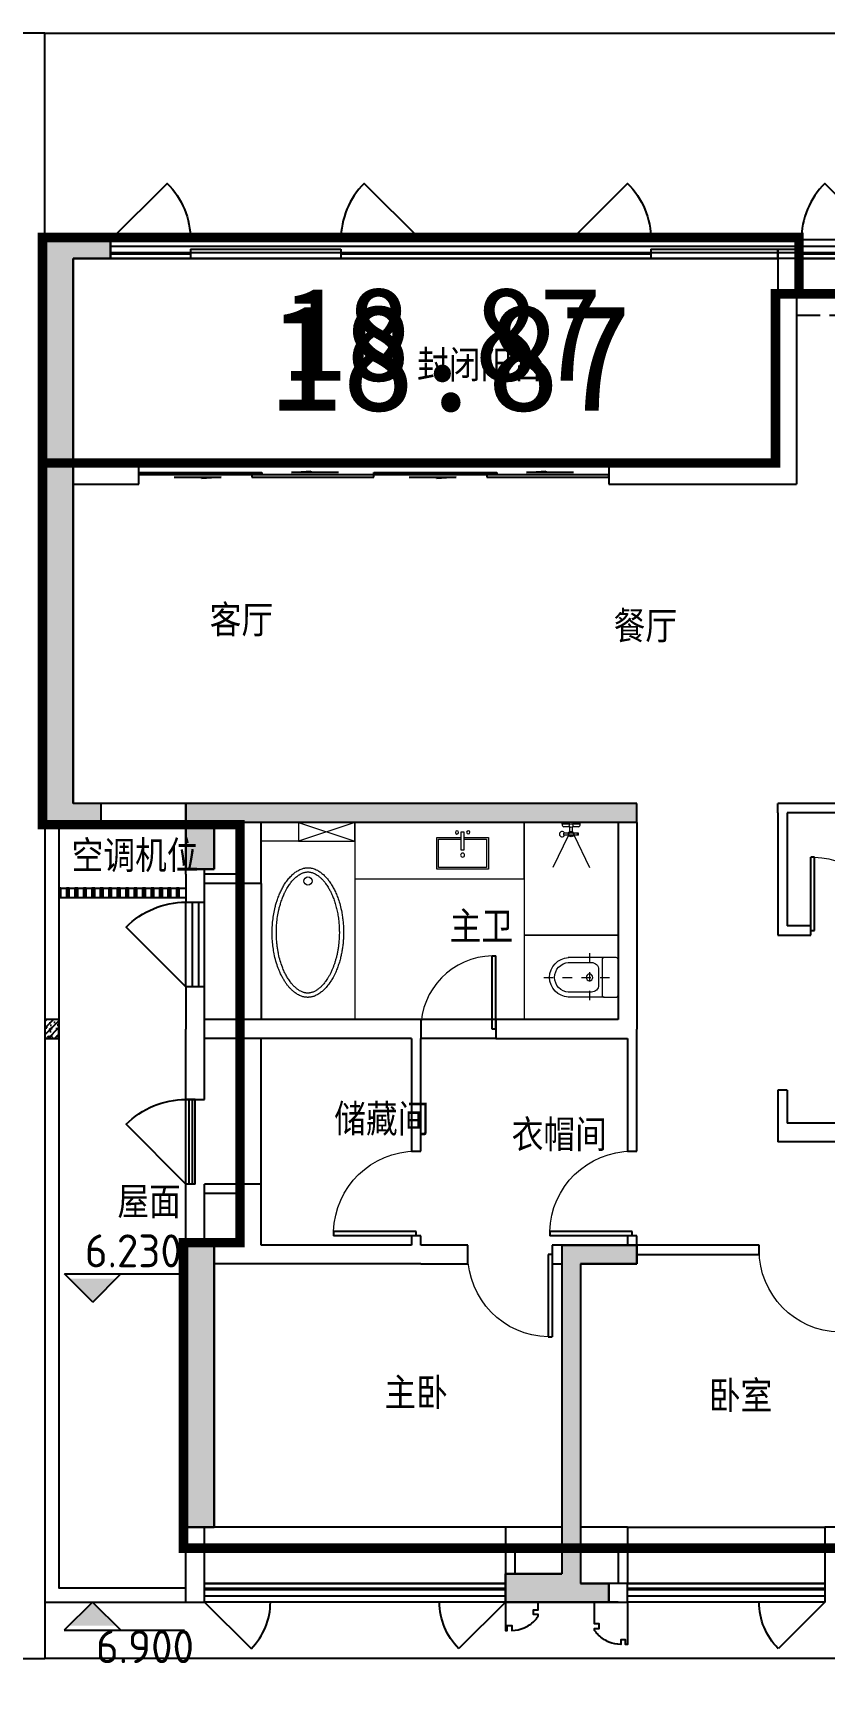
# Model space of a CAD drawing. Extents: x 512858 to 514372, y -232486 to -231710.
# Drawn here: x 513211.45 to 513219.88, y -231969.71 to -231952.08 of the extents above; entities that cross this region are included whole.
import ezdxf

# ---------------------------------------------------------------- set-up
doc = ezdxf.new("R2010")
doc.units = 0
doc.header["$LTSCALE"] = 1000
for name, pattern in [('B1+B2户型(2#3F右单元报审版）$0$__DASH', [0.35, 0.25, -0.1]), ('B1+B2户型(2#3F右单元报审版）$0$DASH', [0.35, 0.25, -0.1]), ('DASH', [0.35, 0.25, -0.1])]:
    doc.linetypes.add(name, pattern=pattern)
doc.layers.get('0').update_dxf_attribs({"color": 252})
for name, color, linetype in [('$计算结果', 7, 'Continuous'), ('$面积结果', 7, 'Continuous'), ('0-铝板', 253, 'Continuous'), ('1-看线', 253, 'Continuous'), ('6#-造型-1F（实施版）金属型材-METAL-S', 253, 'Continuous'), ('A-ANNO-100-DIM-E', 253, 'Continuous'), ('A-ANNO-100-TXT', 252, 'Continuous'), ('A-METAL-E', 253, 'Continuous'), ('A-PATT-COLU', 253, 'Continuous'), ('A-STR-CONC-B', 252, 'Continuous'), ('A-STR-CONC-C', 253, 'Continuous'), ('A-STR-CONC-E', 253, 'Continuous'), ('A-WALL-S', 252, 'Continuous'), ('B1+B2户型(2#3F右单元报审版）$0$A-DOOR', 253, 'Continuous'), ('B1+B2户型(2#3F右单元报审版）$0$A-METAL-S', 253, 'Continuous'), ('B1+B2户型(2#3F右单元报审版）$0$A-PART-S', 253, 'Continuous'), ('B1+B2户型(2#3F右单元报审版）$0$A-PATT-COLU', 253, 'Continuous'), ('B1+B2户型(2#3F右单元报审版）$0$A-STR-CONC-B', 253, 'Continuous'), ('B1+B2户型(2#3F右单元报审版）$0$A-STR-CONC-E', 253, 'Continuous'), ('B1+B2户型(2#3F右单元报审版）$0$A-STR-CONC-H', 253, 'Continuous'), ('B1+B2户型(2#3F右单元报审版）$0$A-WALL-S', 253, 'Continuous'), ('B1+B2户型(2#3F右单元报审版）$0$A-WINDOW', 253, 'Continuous'), ('PUB_TEXT', 252, 'Continuous')]:
    doc.layers.add(name, color=color, linetype=linetype)
for name, color, linetype, lineweight in [('B1+B2户型(2#3F右单元报审版）$0$AE-FURN-MOVE', 253, 'Continuous', 20), ('面积-计容-住宅-0.5', 1, 'Continuous', 0), ('面积-计容-住宅-1', 1, 'Continuous', 0)]:
    doc.layers.add(name, color=color, linetype=linetype, lineweight=lineweight)
doc.styles.add('dw', font='simhei.ttf')
doc.styles.add('TYDG_02', font='TSSDENG.shx', dxfattribs={"width": 0.8, "bigfont": 'hztxt.shx'})

# ---------------------------------------------------------------- blocks, each defined once
blk = doc.blocks.new('1新683F结构')
at = {"layer": 'A-PATT-COLU'}
for points in [[(-130207, -995171), (-130507, -994971), (-130507, -1001171), (-130207, -1000971)], [(-129807, -994971), (-130507, -994971), (-130207, -995171), (-129807, -995171)], [(-129907, -1000971), (-130207, -1000971), (-130507, -1001171), (-129907, -1001171)], [(-124207, -1000971), (-129007, -1000971), (-128707, -1001171), (-124207, -1001171)], [(-128707, -1001171), (-129007, -1000971), (-129007, -1001671), (-128707, -1001671)], [(-129007, -1005671), (-129007, -1008671), (-128707, -1008671), (-128707, -1005671)], [(-125007, -1005671), (-124807, -1005871), (-124207, -1005871), (-124207, -1005671)], [(-124807, -1005871), (-125007, -1005671), (-125007, -1009171), (-124907, -1009304), (-124807, -1009271)], [(-125607, -1009471), (-124907, -1009471), (-124907, -1009304), (-125007, -1009171), (-125607, -1009171)], [(-124907, -1009304), (-124907, -1009471), (-124507, -1009471), (-124507, -1009271), (-124807, -1009271)]]:
    blk.add_hatch(color=256, dxfattribs=at).paths.add_polyline_path(points)
at = {"layer": 'A-STR-CONC-B'}
for p, q in [((-130507, -994971), (-130507, -1001171)), ((-129807, -994971), (-130507, -994971)), ((-129807, -995171), (-129807, -994971)), ((-130207, -995171), (-130207, -1000971)), ((-129807, -995171), (-130207, -995171)), ((-129907, -1000971), (-130207, -1000971)), ((-129907, -1001171), (-129907, -1000971)), ((-124207, -1000971), (-129007, -1000971)), ((-129007, -1000971), (-129007, -1001671)), ((-124207, -1001171), (-124207, -1000971)), ((-129907, -1001171), (-130507, -1001171)), ((-124207, -1001171), (-128707, -1001171)), ((-128707, -1001171), (-128707, -1001671)), ((-128707, -1001671), (-129007, -1001671)), ((-129007, -1005671), (-129007, -1008671)), ((-128707, -1005671), (-129007, -1005671)), ((-128707, -1005671), (-128707, -1008671)), ((-125007, -1005671), (-124207, -1005671)), ((-125007, -1005671), (-125007, -1009171)), ((-124207, -1005671), (-124207, -1005871)), ((-124807, -1005871), (-124207, -1005871)), ((-124807, -1005871), (-124807, -1009271)), ((-128707, -1008671), (-129007, -1008671)), ((-125607, -1009171), (-125007, -1009171)), ((-125607, -1009171), (-125607, -1009471)), ((-124807, -1009271), (-124507, -1009271)), ((-124507, -1009271), (-124507, -1009471)), ((-125607, -1009471), (-124907, -1009471)), ((-124907, -1009471), (-124507, -1009471))]:
    blk.add_line(p, q, dxfattribs=at)
blk = doc.blocks.new('1新137B1+B2户型(2#3F右单元报审版）$0$6986586658ff3d')
at = {"layer": 'B1+B2户型(2#3F右单元报审版）$0$AE-FURN-MOVE'}
for p, q in [((-101, 77), (-82, 77)), ((-101, -77), (-101, 77)), ((-82, -77), (-82, 77)), ((-66, 14), (-13, 14)), ((-14, 13), (-14, 77)), ((13, 14), (14, 14)), ((14, 96), (34, 96)), ((14, 13), (14, 96)), ((14, 77), (34, 77)), ((-101, -67), (-82, -67)), ((-101, -77), (-82, -77)), ((-66, -14), (-13, -14)), ((-14, -77), (-14, -13)), ((13, -14), (14, -14)), ((14, -96), (14, -13)), ((14, -77), (34, -77)), ((14, -96), (34, -96))]:
    blk.add_line(p, q, dxfattribs=at)
for points in [[(-101, 27), (-445, 194)], [(-99, -28), (-445, -197)]]:
    blk.add_lwpolyline(points, dxfattribs=at)
for centre, radius in [((-91, 0), 28.8), ((-91, 0), 24), ((0, 0), 19.2)]:
    blk.add_circle(centre, radius, dxfattribs=at)
for centre, radius, start, end in [((-91, 96), 28.8, 289.4712, 250.5288), ((10, 72), 24.4, 78.4801, 168.9001), ((10, -72), 24.4, 191.0999, 281.5199)]:
    blk.add_arc(centre, radius, start, end, dxfattribs=at)
blk = doc.blocks.new('1新134B1+B2户型(2#3F右单元报审版）$0$69865866586652f-nezb')
at = {"color": 250, "linetype": 'B1+B2户型(2#3F右单元报审版）$0$DASH', "ltscale": 0.2}
for p, q in [((296757, 367901), (296757, 367111)), ((296501, 367416), (297013, 367416))]:
    blk.add_line(p, q, dxfattribs=at)
for p, q in [((296546, 367259), (296546, 367641)), ((296968, 367259), (296968, 367641))]:
    blk.add_line(p, q)
at = {"color": 250}
blk.add_lwpolyline([(296599, 367641), (296599, 367393, 0.414214), (296674, 367318), (296839, 367318, 0.414214), (296914, 367393), (296914, 367641)], format="xyb", dxfattribs=at)
blk.add_lwpolyline([(296546, 367259, -0.414214), (296567, 367281), (296947, 367281, -0.414214), (296968, 367259), (296968, 367132, -0.414214), (296947, 367111), (296567, 367111, -0.414214), (296546, 367132)], format="xyb", close=True)
blk.add_circle((296757, 367416), 35.2, dxfattribs=at)
blk.add_arc((296757, 367629), 211, 3.0492, 176.9508)
blk.add_arc((296757, 367629), 158, 3.0492, 176.9508, dxfattribs=at)
blk = doc.blocks.new('1新133B1+B2户型(2#3F右单元报审版）$0$235345')
at = {"layer": 'B1+B2户型(2#3F右单元报审版）$0$AE-FURN-MOVE', "extrusion": (0.001411, -2.82684e-05, 0.999999)}
for points in [[(20, 289), (20, 550), (-320, 550), (-320, 0), (20, 0), (20, 261)], [(0, 289), (0, 530), (-300, 530), (-300, 20), (0, 20), (0, 261)]]:
    blk.add_lwpolyline(points, dxfattribs=at)
at = {"layer": 'B1+B2户型(2#3F右单元报审版）$0$AE-FURN-MOVE', "extrusion": (0.001411, -2.82684e-05, 0.999999), "elevation": -1}
blk.add_lwpolyline([(-116, 261), (78, 261), (78, 289), (-116, 289)], close=True, dxfattribs=at)
at = {"layer": 'B1+B2户型(2#3F右单元报审版）$0$AE-FURN-MOVE'}
for centre, radius in [((-169, 275), 21.4), ((73, 215), 17.1), ((74, 335), 17.1)]:
    blk.add_circle(centre, radius, dxfattribs=at)
blk = doc.blocks.new('1新140B1+B2户型(2#3F右单元报审版）$0$yg')
at = {"layer": 'B1+B2户型(2#3F右单元报审版）$0$AE-FURN-MOVE'}
blk.add_circle((157, 0), 50, dxfattribs=at)
for points, knots in [([(0, 0), (0, -4), (0, -8), (1, -17), (1, -22), (2, -31), (3, -34), (4, -43), (5, -48), (8, -59), (10, -64), (14, -78), (18, -87), (26, -104), (30, -113), (43, -134), (51, -147), (71, -172), (82, -184), (107, -209), (120, -222), (150, -246), (166, -258), (197, -278), (211, -287), (241, -303), (256, -311), (288, -327), (304, -334), (339, -348), (356, -355), (390, -366), (405, -371), (436, -380), (452, -385), (493, -395), (518, -400), (570, -409), (596, -413), (649, -419), (675, -421), (729, -424), (756, -424), (809, -424), (836, -423), (890, -419), (916, -416), (968, -409), (994, -405), (1049, -394), (1078, -387), (1134, -371), (1161, -362), (1207, -345), (1226, -337), (1259, -322), (1273, -315), (1299, -301), (1311, -294), (1334, -281), (1346, -273), (1367, -259), (1377, -252), (1397, -237), (1406, -229), (1423, -214), (1431, -206), (1449, -189), (1458, -179), (1471, -163), (1476, -157), (1485, -144), (1489, -138), (1496, -126), (1500, -120), (1508, -104), (1512, -96), (1518, -81), (1520, -75), (1524, -63), (1526, -57), (1529, -44), (1530, -38), (1532, -25), (1532, -19), (1533, -9), (1533, -4), (1533, 3), (1532, 6), (1532, 14), (1531, 19), (1530, 31), (1529, 36), (1527, 47), (1525, 53), (1522, 64), (1520, 70), (1512, 90), (1506, 103), (1489, 132), (1480, 146), (1461, 169), (1453, 178), (1439, 193), (1433, 199), (1419, 212), (1413, 218), (1386, 240), (1365, 255), (1328, 279), (1314, 288), (1288, 302), (1278, 307), (1257, 318), (1245, 323), (1218, 335), (1201, 342), (1166, 355), (1148, 361), (1112, 373), (1093, 378), (1058, 387), (1042, 391), (1009, 397), (992, 401), (959, 406), (942, 409), (907, 413), (890, 415), (854, 418), (834, 419), (795, 420), (775, 421), (736, 420), (716, 420), (677, 418), (658, 416), (619, 413), (600, 410), (562, 405), (543, 402), (497, 393), (470, 387), (418, 373), (392, 365), (349, 350), (330, 343), (295, 328), (277, 320), (244, 303), (228, 295), (198, 277), (184, 268), (157, 249), (144, 239), (120, 220), (109, 210), (93, 194), (87, 188), (77, 177), (72, 171), (62, 160), (58, 154), (49, 142), (45, 136), (37, 123), (33, 117), (25, 102), (21, 94), (14, 76), (11, 68), (7, 54), (6, 48), (4, 39), (3, 35), (2, 27), (1, 23), (1, 15), (0, 12), (0, 5), (0, 3), (0, 0)], [0, 0, 0, 0, 0.037021, 0.037021, 0.080732, 0.080732, 0.113851, 0.113851, 0.160008, 0.160008, 0.207084, 0.207084, 0.280428, 0.280428, 0.353771, 0.353771, 0.455292, 0.455292, 0.556813, 0.556813, 0.658334, 0.658334, 0.759855, 0.759855, 0.837553, 0.837553, 0.915251, 0.915251, 0.992948, 0.992948, 1.070646, 1.070646, 1.135217, 1.135217, 1.199787, 1.199787, 1.297776, 1.297776, 1.395764, 1.395764, 1.493752, 1.493752, 1.591741, 1.591741, 1.689729, 1.689729, 1.787717, 1.787717, 1.885706, 1.885706, 2.000766, 2.000766, 2.115826, 2.115826, 2.201815, 2.201815, 2.271991, 2.271991, 2.335451, 2.335451, 2.39891, 2.39891, 2.462369, 2.462369, 2.525829, 2.525829, 2.589288, 2.589288, 2.668531, 2.668531, 2.719375, 2.719375, 2.770219, 2.770219, 2.821062, 2.821062, 2.895968, 2.895968, 2.946183, 2.946183, 3.001676, 3.001676, 3.057168, 3.057168, 3.112661, 3.112661, 3.152327, 3.152327, 3.177247, 3.177247, 3.227089, 3.227089, 3.276931, 3.276931, 3.326773, 3.326773, 3.376615, 3.376615, 3.492619, 3.492619, 3.608623, 3.608623, 3.68062, 3.68062, 3.731228, 3.731228, 3.781836, 3.781836, 3.91484, 3.91484, 3.993303, 3.993303, 4.046118, 4.046118, 4.098933, 4.098933, 4.175453, 4.175453, 4.251973, 4.251973, 4.328494, 4.328494, 4.392238, 4.392238, 4.455982, 4.455982, 4.519726, 4.519726, 4.58347, 4.58347, 4.654987, 4.654987, 4.726504, 4.726504, 4.798021, 4.798021, 4.869538, 4.869538, 4.941055, 4.941055, 5.012573, 5.012573, 5.118454, 5.118454, 5.224335, 5.224335, 5.306415, 5.306415, 5.388495, 5.388495, 5.470575, 5.470575, 5.552655, 5.552655, 5.634735, 5.634735, 5.716815, 5.716815, 5.763416, 5.763416, 5.810018, 5.810018, 5.85662, 5.85662, 5.907934, 5.907934, 5.959249, 5.959249, 6.032726, 6.032726, 6.106203, 6.106203, 6.154904, 6.154904, 6.190129, 6.190129, 6.225355, 6.225355, 6.259538, 6.259538, 6.283185, 6.283185, 6.283185, 6.283185]), ([(50, 0), (50, -5), (50, -11), (51, -20), (52, -25), (53, -33), (54, -37), (56, -46), (58, -51), (61, -60), (63, -64), (69, -80), (75, -91), (87, -110), (92, -118), (102, -131), (107, -137), (116, -147), (121, -153), (132, -164), (137, -169), (148, -179), (154, -185), (167, -195), (173, -200), (193, -215), (206, -224), (229, -239), (238, -244), (257, -255), (266, -260), (286, -271), (296, -276), (323, -288), (339, -295), (373, -308), (391, -314), (424, -325), (438, -329), (468, -337), (484, -341), (525, -351), (552, -356), (605, -364), (632, -367), (678, -371), (696, -372), (733, -374), (751, -374), (788, -374), (806, -374), (844, -372), (864, -371), (899, -367), (915, -366), (946, -362), (962, -359), (992, -354), (1006, -351), (1047, -343), (1074, -336), (1126, -321), (1151, -312), (1194, -296), (1213, -288), (1239, -276), (1248, -271), (1266, -262), (1274, -258), (1290, -249), (1297, -245), (1310, -237), (1317, -232), (1331, -223), (1339, -218), (1352, -208), (1358, -203), (1370, -194), (1376, -189), (1392, -175), (1401, -166), (1415, -151), (1420, -146), (1428, -136), (1432, -131), (1439, -122), (1442, -117), (1452, -103), (1457, -94), (1464, -80), (1467, -75), (1471, -64), (1473, -58), (1476, -49), (1477, -45), (1479, -38), (1479, -35), (1481, -29), (1481, -26), (1482, -20), (1482, -18), (1482, -13), (1482, -10), (1483, -3), (1483, 1), (1482, 10), (1482, 15), (1481, 23), (1480, 26), (1478, 35), (1477, 40), (1474, 49), (1472, 54), (1468, 65), (1466, 70), (1461, 81), (1458, 86), (1451, 98), (1447, 104), (1439, 116), (1436, 120), (1428, 130), (1424, 135), (1412, 149), (1402, 159), (1386, 175), (1379, 181), (1366, 191), (1360, 196), (1348, 206), (1341, 210), (1327, 221), (1318, 226), (1301, 237), (1292, 243), (1272, 254), (1262, 259), (1238, 271), (1225, 277), (1201, 288), (1190, 293), (1167, 301), (1156, 306), (1132, 314), (1119, 318), (1094, 325), (1081, 329), (1054, 336), (1040, 340), (1011, 346), (996, 349), (967, 354), (951, 357), (906, 363), (875, 366), (821, 370), (797, 370), (754, 371), (735, 370), (697, 369), (678, 368), (638, 364), (616, 362), (573, 356), (551, 352), (509, 344), (489, 340), (448, 329), (429, 324), (391, 312), (373, 306), (339, 292), (322, 285), (293, 272), (281, 266), (256, 253), (243, 246), (222, 233), (215, 228), (200, 218), (193, 213), (176, 201), (167, 194), (153, 182), (148, 178), (139, 169), (134, 165), (122, 152), (114, 144), (100, 127), (94, 118), (83, 102), (78, 94), (69, 79), (66, 71), (61, 59), (59, 53), (55, 41), (54, 35), (51, 22), (51, 15), (50, 6), (50, 3), (50, 0)], [0, 0, 0, 0, 0.063551, 0.063551, 0.112445, 0.112445, 0.161338, 0.161338, 0.210745, 0.210745, 0.260152, 0.260152, 0.374501, 0.374501, 0.446731, 0.446731, 0.496686, 0.496686, 0.546641, 0.546641, 0.594786, 0.594786, 0.642931, 0.642931, 0.691076, 0.691076, 0.778683, 0.778683, 0.831735, 0.831735, 0.884787, 0.884787, 0.937839, 0.937839, 1.017992, 1.017992, 1.098145, 1.098145, 1.161479, 1.161479, 1.225971, 1.225971, 1.331338, 1.331338, 1.436706, 1.436706, 1.506435, 1.506435, 1.576165, 1.576165, 1.645894, 1.645894, 1.720048, 1.720048, 1.781579, 1.781579, 1.843111, 1.843111, 1.899371, 1.899371, 2.011891, 2.011891, 2.124411, 2.124411, 2.213491, 2.213491, 2.260409, 2.260409, 2.307328, 2.307328, 2.347694, 2.347694, 2.388061, 2.388061, 2.438513, 2.438513, 2.481394, 2.481394, 2.524274, 2.524274, 2.610034, 2.610034, 2.658521, 2.658521, 2.702819, 2.702819, 2.747116, 2.747116, 2.835711, 2.835711, 2.890833, 2.890833, 2.952008, 2.952008, 2.99153, 2.99153, 3.031052, 3.031052, 3.063824, 3.063824, 3.096596, 3.096596, 3.123505, 3.123505, 3.177323, 3.177323, 3.231141, 3.231141, 3.272252, 3.272252, 3.326686, 3.326686, 3.38112, 3.38112, 3.435555, 3.435555, 3.489989, 3.489989, 3.552714, 3.552714, 3.597223, 3.597223, 3.641732, 3.641732, 3.730751, 3.730751, 3.784873, 3.784873, 3.828851, 3.828851, 3.872829, 3.872829, 3.925913, 3.925913, 3.978997, 3.978997, 4.036125, 4.036125, 4.103233, 4.103233, 4.156175, 4.156175, 4.209118, 4.209118, 4.263967, 4.263967, 4.318817, 4.318817, 4.378019, 4.378019, 4.437222, 4.437222, 4.496424, 4.496424, 4.614829, 4.614829, 4.705101, 4.705101, 4.776994, 4.776994, 4.848886, 4.848886, 4.933348, 4.933348, 5.017809, 5.017809, 5.102271, 5.102271, 5.186733, 5.186733, 5.268161, 5.268161, 5.349588, 5.349588, 5.41233, 5.41233, 5.487032, 5.487032, 5.533635, 5.533635, 5.580738, 5.580738, 5.649342, 5.649342, 5.688436, 5.688436, 5.727529, 5.727529, 5.805717, 5.805717, 5.883904, 5.883904, 5.962091, 5.962091, 6.03947, 6.03947, 6.097192, 6.097192, 6.172115, 6.172115, 6.247037, 6.247037, 6.283185, 6.283185, 6.283185, 6.283185])]:
    blk.add_open_spline(points, degree=3, knots=knots, dxfattribs=at)
blk = doc.blocks.new('1新129B1+B2户型(2#3F右单元报审版）$0$$DorLib2D$00000114')
at = {"color": 0}
blk.add_line((0.5, 0), (-0.207, 0.707), dxfattribs=at)
blk.add_arc((0.5, 0), 1, 135, 180, dxfattribs=at)
blk = doc.blocks.new('1新132B1+B2户型(2#3F右单元报审版）$0$$WINLIB2D$00000001')
at = {"color": 0}
for points in [[(-0.5, 0.5), (-0.5, -0.5)], [(-0.5, 0.5), (0.5, 0.5)], [(0.5, -0.5), (0.5, 0.5)], [(0.5, 0.1667), (-0.5, 0.1667)], [(0.5, -0.1667), (-0.5, -0.1667)], [(-0.5, -0.5), (0.5, -0.5)]]:
    blk.add_lwpolyline(points, dxfattribs=at)
blk = doc.blocks.new('1新128B1+B2户型(2#3F右单元报审版）$0$$DorLib2D$00000001')
for p, q in [((0.45, 0.975), (0.5, 0.975)), ((0.45, 0), (0.45, 0.975)), ((0.5, 0), (0.5, 0.975)), ((0.5, 0), (0.45, 0))]:
    blk.add_line(p, q)
at = {"lineweight": 13}
blk.add_arc((0.475, 0), 0.975, 91.4693, 180, dxfattribs=at)
blk = doc.blocks.new('1新130B1+B2户型(2#3F右单元报审版）$0$$DorLib2D$00000131')
at = {"color": 0, "linetype": 'Continuous'}
for p, q in [((0.15, 0.125), (0.2319, 0.1973)), ((0.2319, 0.1973), (0.2319, 0.125)), ((-0.5, 0.125), (-0.5, 0)), ((0.0192, 0.125), (-0.5, 0.125)), ((0.0192, 0), (0.0192, 0.125)), ((0.35, 0.125), (0.15, 0.125)), ((-0.5, 0), (0.0192, 0)), ((-0.024, 0), (0.5, 0)), ((-0.024, -0.125), (-0.024, 0)), ((0.5, 0), (0.5, -0.125)), ((-0.35, -0.125), (-0.15, -0.125)), ((-0.2319, -0.1973), (-0.2319, -0.125)), ((-0.15, -0.125), (-0.2319, -0.1973)), ((0.5, -0.125), (-0.024, -0.125))]:
    blk.add_line(p, q, dxfattribs=at)
blk = doc.blocks.new('1新126B1+B2户型(2#3F右单元报审版）')
at = {"layer": 'B1+B2户型(2#3F右单元报审版）$0$A-PATT-COLU'}
for points in [[(-130507, -994971), (-130207, -995171), (-129807, -995171), (-129807, -994971)], [(-130507, -997471), (-130207, -997471), (-130207, -995171), (-130507, -994971)], [(-130507, -1001171), (-130207, -1000971), (-130207, -997471), (-130507, -997471)], [(-129907, -1000971), (-130207, -1000971), (-130507, -1001171), (-129907, -1001171)], [(-128307, -1001171), (-128307, -1000971), (-129007, -1000971), (-128707, -1001171)], [(-128707, -1001671), (-128707, -1001171), (-129007, -1000971), (-129007, -1001671)], [(-124207, -1000971), (-128307, -1000971), (-128307, -1001171), (-124207, -1001171)], [(-128707, -1008671), (-128707, -1005671), (-129007, -1005671), (-129007, -1008671)], [(-124807, -1005871), (-125007, -1005671), (-125007, -1008771), (-124807, -1008771)], [(-124207, -1005671), (-125007, -1005671), (-124807, -1005871), (-124207, -1005871)], [(-124807, -1008771), (-125007, -1008771), (-125007, -1009171), (-124907, -1009304), (-124807, -1009271)], [(-124907, -1009304), (-125007, -1009171), (-125607, -1009171), (-125607, -1009471), (-124907, -1009471)], [(-124507, -1009271), (-124807, -1009271), (-124907, -1009304), (-124907, -1009471), (-124507, -1009471)]]:
    blk.add_hatch(color=256, dxfattribs=at).paths.add_polyline_path(points)
at = {"layer": 'B1+B2户型(2#3F右单元报审版）$0$A-DOOR'}
for p, q in [((-129507, -997371), (-127007, -997371)), ((-127007, -997371), (-124507, -997371)), ((-125707, -1003271), (-126507, -1003271)), ((-125707, -1003471), (-126507, -1003471))]:
    blk.add_line(p, q, dxfattribs=at)
at = {"layer": 'B1+B2户型(2#3F右单元报审版）$0$A-METAL-S'}
for points in [[(-130507, -1001241), (-130507, -1001271), (-130407, -1001271), (-130407, -1001241)], [(-130507, -1001331), (-130507, -1001361), (-130407, -1001361), (-130407, -1001331)], [(-130502, -1001246), (-130502, -1001266), (-130412, -1001266), (-130412, -1001246)], [(-130502, -1001336), (-130502, -1001356), (-130412, -1001356), (-130412, -1001336)], [(-130507, -1001421), (-130507, -1001451), (-130407, -1001451), (-130407, -1001421)], [(-130507, -1001511), (-130507, -1001541), (-130407, -1001541), (-130407, -1001511)], [(-130502, -1001426), (-130502, -1001446), (-130412, -1001446), (-130412, -1001426)], [(-130502, -1001516), (-130502, -1001536), (-130412, -1001536), (-130412, -1001516)], [(-130507, -1001601), (-130507, -1001631), (-130407, -1001631), (-130407, -1001601)], [(-130507, -1001691), (-130507, -1001721), (-130407, -1001721), (-130407, -1001691)], [(-130502, -1001606), (-130502, -1001626), (-130412, -1001626), (-130412, -1001606)], [(-130502, -1001696), (-130502, -1001716), (-130412, -1001716), (-130412, -1001696)], [(-130507, -1001781), (-130507, -1001811), (-130407, -1001811), (-130407, -1001781)], [(-130502, -1001786), (-130502, -1001806), (-130412, -1001806), (-130412, -1001786)], [(-130367, -1001971), (-130337, -1001971), (-130337, -1001871), (-130367, -1001871)], [(-130362, -1001966), (-130342, -1001966), (-130342, -1001876), (-130362, -1001876)], [(-130277, -1001971), (-130247, -1001971), (-130247, -1001871), (-130277, -1001871)], [(-130272, -1001966), (-130252, -1001966), (-130252, -1001876), (-130272, -1001876)], [(-130187, -1001971), (-130157, -1001971), (-130157, -1001871), (-130187, -1001871)], [(-130182, -1001966), (-130162, -1001966), (-130162, -1001876), (-130182, -1001876)], [(-130097, -1001971), (-130067, -1001971), (-130067, -1001871), (-130097, -1001871)], [(-130092, -1001966), (-130072, -1001966), (-130072, -1001876), (-130092, -1001876)], [(-130007, -1001971), (-129977, -1001971), (-129977, -1001871), (-130007, -1001871)], [(-130002, -1001966), (-129982, -1001966), (-129982, -1001876), (-130002, -1001876)], [(-129917, -1001971), (-129887, -1001971), (-129887, -1001871), (-129917, -1001871)], [(-129912, -1001966), (-129892, -1001966), (-129892, -1001876), (-129912, -1001876)], [(-129827, -1001971), (-129797, -1001971), (-129797, -1001871), (-129827, -1001871)], [(-129822, -1001966), (-129802, -1001966), (-129802, -1001876), (-129822, -1001876)], [(-129737, -1001971), (-129707, -1001971), (-129707, -1001871), (-129737, -1001871)], [(-129732, -1001966), (-129712, -1001966), (-129712, -1001876), (-129732, -1001876)], [(-129647, -1001971), (-129617, -1001971), (-129617, -1001871), (-129647, -1001871)], [(-129642, -1001966), (-129622, -1001966), (-129622, -1001876), (-129642, -1001876)], [(-129557, -1001971), (-129527, -1001971), (-129527, -1001871), (-129557, -1001871)], [(-129552, -1001966), (-129532, -1001966), (-129532, -1001876), (-129552, -1001876)], [(-129467, -1001971), (-129437, -1001971), (-129437, -1001871), (-129467, -1001871)], [(-129462, -1001966), (-129442, -1001966), (-129442, -1001876), (-129462, -1001876)], [(-129377, -1001971), (-129347, -1001971), (-129347, -1001871), (-129377, -1001871)], [(-129372, -1001966), (-129352, -1001966), (-129352, -1001876), (-129372, -1001876)], [(-129287, -1001971), (-129257, -1001971), (-129257, -1001871), (-129287, -1001871)], [(-129282, -1001966), (-129262, -1001966), (-129262, -1001876), (-129282, -1001876)], [(-129197, -1001971), (-129167, -1001971), (-129167, -1001871), (-129197, -1001871)], [(-129192, -1001966), (-129172, -1001966), (-129172, -1001876), (-129192, -1001876)], [(-129107, -1001971), (-129077, -1001971), (-129077, -1001871), (-129107, -1001871)], [(-129102, -1001966), (-129082, -1001966), (-129082, -1001876), (-129102, -1001876)]]:
    blk.add_lwpolyline(points, close=True, dxfattribs=at)
blk.add_lwpolyline([(-130507, -1001891), (-130427, -1001891), (-130427, -1001971)], dxfattribs=at)
at = {"layer": 'B1+B2户型(2#3F右单元报审版）$0$A-PART-S'}
for p, q in [((-129007, -1000971), (-129907, -1000971)), ((-129007, -1001171), (-129907, -1001171)), ((-129007, -1001721), (-129007, -1001671)), ((-129007, -1001721), (-129007, -1002021)), ((-128807, -1001721), (-128807, -1001671)), ((-128807, -1002021), (-128807, -1001721)), ((-129007, -1002021), (-128807, -1002021)), ((-128807, -1002921), (-129007, -1002921)), ((-129007, -1002921), (-129007, -1003371)), ((-128807, -1003371), (-128807, -1002921)), ((-129007, -1004121), (-129007, -1003371)), ((-128807, -1004121), (-128807, -1003371)), ((-128907, -1004121), (-129007, -1004121)), ((-128907, -1004121), (-128807, -1004121)), ((-129007, -1005671), (-129007, -1005021)), ((-128907, -1005021), (-129007, -1005021)), ((-128807, -1005671), (-128807, -1005021)), ((-129007, -1005671), (-128807, -1005671)), ((-129007, -1009471), (-129007, -1008671)), ((-128807, -1009271), (-128807, -1008671)), ((-128807, -1009471), (-128807, -1009271)), ((-125607, -1009271), (-125607, -1009471)), ((-124407, -1009271), (-124507, -1009271)), ((-124307, -1009271), (-124407, -1009271)), ((-124307, -1009471), (-124307, -1009271)), ((-129007, -1009471), (-128807, -1009471)), ((-124407, -1009471), (-124507, -1009471)), ((-124407, -1009471), (-124307, -1009471))]:
    blk.add_line(p, q, dxfattribs=at)
at = {"layer": 'B1+B2户型(2#3F右单元报审版）$0$A-STR-CONC-B'}
for p, q in [((-130507, -994971), (-129807, -994971)), ((-130507, -997471), (-130507, -994971)), ((-129807, -994971), (-129807, -995171)), ((-130207, -995171), (-129807, -995171)), ((-130207, -997471), (-130207, -995171)), ((-130507, -1001171), (-130507, -997471)), ((-130207, -1000971), (-130207, -997471)), ((-129907, -1000971), (-130207, -1000971)), ((-129907, -1001171), (-129907, -1000971)), ((-128307, -1000971), (-129007, -1000971)), ((-129007, -1001671), (-129007, -1000971)), ((-124207, -1000971), (-128307, -1000971)), ((-124207, -1001171), (-124207, -1000971)), ((-129907, -1001171), (-130507, -1001171)), ((-128307, -1001171), (-128707, -1001171)), ((-128707, -1001671), (-128707, -1001171)), ((-124207, -1001171), (-128307, -1001171)), ((-129007, -1001671), (-128707, -1001671)), ((-129007, -1008671), (-129007, -1005671)), ((-129007, -1005671), (-128707, -1005671)), ((-128707, -1008671), (-128707, -1005671)), ((-125007, -1005671), (-125007, -1008771)), ((-124207, -1005671), (-125007, -1005671)), ((-124207, -1005871), (-124207, -1005671)), ((-124807, -1005871), (-124807, -1008771)), ((-124207, -1005871), (-124807, -1005871)), ((-129007, -1008671), (-128707, -1008671)), ((-125007, -1008771), (-125007, -1009171)), ((-124807, -1008771), (-124807, -1009271)), ((-125007, -1009171), (-125607, -1009171)), ((-125607, -1009471), (-125607, -1009171)), ((-124507, -1009271), (-124807, -1009271)), ((-124507, -1009471), (-124507, -1009271)), ((-124907, -1009471), (-125607, -1009471)), ((-124507, -1009471), (-124907, -1009471))]:
    blk.add_line(p, q, dxfattribs=at)
at = {"layer": 'B1+B2户型(2#3F右单元报审版）$0$A-STR-CONC-E'}
blk.add_line((-125607, -1008671), (-128807, -1008671), dxfattribs=at)
for points in [[(-122507, -995571), (-121607, -995571)], [(-130507, -1001171), (-130507, -1001971), (-129007, -1001971)], [(-130407, -1001171), (-130407, -1001871), (-129007, -1001871)], [(-128207, -1001821), (-128207, -1003271)], [(-128207, -1005021), (-128207, -1003471)], [(-124307, -1008671), (-122207, -1008671)]]:
    blk.add_lwpolyline(points, dxfattribs=at)
at = {"layer": 'B1+B2户型(2#3F右单元报审版）$0$A-STR-CONC-H', "linetype": 'B1+B2户型(2#3F右单元报审版）$0$DASH'}
blk.add_line((-125607, -1008871), (-128807, -1008871), dxfattribs=at)
for points in [[(-122507, -995771), (-121607, -995771)], [(-128407, -1001821), (-128407, -1003271)], [(-128407, -1005021), (-128407, -1003471)], [(-124307, -1008871), (-122207, -1008871)]]:
    blk.add_lwpolyline(points, dxfattribs=at)
at = {"layer": 'B1+B2户型(2#3F右单元报审版）$0$A-WALL-S'}
for p, q in [((-129807, -995171), (-129807, -994971)), ((-122707, -995171), (-122707, -997371)), ((-122507, -995171), (-122707, -995171)), ((-122507, -995171), (-122507, -997571)), ((-129507, -997371), (-130207, -997371)), ((-129507, -997571), (-129507, -997371)), ((-122707, -997371), (-124507, -997371)), ((-124507, -997371), (-124507, -997571)), ((-130207, -997571), (-129507, -997571)), ((-124507, -997571), (-122507, -997571)), ((-122607, -1000971), (-122707, -1000971)), ((-122707, -1001071), (-122707, -1000971)), ((-121207, -1000971), (-122607, -1000971)), ((-128407, -1001721), (-128407, -1001171)), ((-128207, -1001821), (-128207, -1001171)), ((-124407, -1001171), (-124407, -1003271)), ((-124207, -1001171), (-124207, -1003371)), ((-122707, -1001071), (-122707, -1002371)), ((-122707, -1001071), (-122707, -1001071)), ((-121207, -1001071), (-122607, -1001071)), ((-122607, -1001071), (-122607, -1002271)), ((-128407, -1001721), (-128807, -1001721)), ((-128207, -1001821), (-128807, -1001821)), ((-122357, -1002271), (-122607, -1002271)), ((-122357, -1002371), (-122357, -1002271)), ((-122707, -1002371), (-122357, -1002371)), ((-126507, -1003271), (-128807, -1003271)), ((-126507, -1003271), (-126507, -1003471)), ((-124407, -1003271), (-125707, -1003271)), ((-125707, -1003271), (-125707, -1003471)), ((-126607, -1003471), (-128807, -1003471)), ((-126607, -1003471), (-126607, -1004671)), ((-126507, -1004671), (-126507, -1003471)), ((-125707, -1003471), (-124307, -1003471)), ((-124307, -1003471), (-124307, -1004671)), ((-124207, -1004671), (-124207, -1003371)), ((-122707, -1004021), (-122707, -1004571)), ((-122607, -1004021), (-122707, -1004021)), ((-122607, -1004021), (-122607, -1004371)), ((-121907, -1004371), (-122607, -1004371)), ((-121907, -1004571), (-122707, -1004571)), ((-126607, -1004671), (-126507, -1004671)), ((-124307, -1004671), (-124207, -1004671)), ((-128207, -1005021), (-128807, -1005021)), ((-128207, -1005671), (-128207, -1005021)), ((-128407, -1005121), (-128807, -1005121)), ((-128407, -1005671), (-128407, -1005121)), ((-126507, -1005571), (-126607, -1005571)), ((-126607, -1005571), (-126607, -1005671)), ((-126507, -1005671), (-126507, -1005571)), ((-124207, -1005571), (-124307, -1005571)), ((-124307, -1005571), (-124307, -1005671)), ((-124207, -1005671), (-124207, -1005571)), ((-128407, -1005671), (-128707, -1005671)), ((-126607, -1005671), (-128207, -1005671)), ((-126007, -1005671), (-126507, -1005671)), ((-126007, -1005871), (-126007, -1005671)), ((-125007, -1005671), (-125107, -1005671)), ((-125107, -1005671), (-125107, -1005871)), ((-124307, -1005671), (-124207, -1005671)), ((-122907, -1005671), (-124207, -1005671)), ((-124207, -1005771), (-122907, -1005771)), ((-122907, -1005771), (-122907, -1005671)), ((-128307, -1005871), (-128707, -1005871)), ((-126507, -1005871), (-128307, -1005871)), ((-126507, -1005871), (-126007, -1005871)), ((-125107, -1005871), (-125007, -1005871)), ((-125007, -1008671), (-125607, -1008671)), ((-125607, -1008671), (-125607, -1009171)), ((-124307, -1008671), (-124807, -1008671)), ((-124307, -1008671), (-124307, -1009271)), ((-122207, -1008671), (-122207, -1009271)), ((-121907, -1008671), (-122207, -1008671)), ((-125007, -1008871), (-125507, -1008871)), ((-125507, -1008871), (-125507, -1009171)), ((-124407, -1008871), (-124807, -1008871)), ((-124407, -1008871), (-124407, -1009271))]:
    blk.add_line(p, q, dxfattribs=at)
at = {"layer": 'B1+B2户型(2#3F右单元报审版）$0$A-WINDOW', "extrusion": (0, 0, -1)}
for points in [[(129807, -994971), (129206, -994370, 0.198912), (128957, -994971)], [(126507, -994971), (127108, -994370, -0.198912), (127357, -994971)], [(124907, -994971), (124306, -994370, 0.198912), (124057, -994971)], [(121607, -994971), (122208, -994370, -0.198912), (122457, -994971)], [(129007, -1002921), (129643, -1002285, 0.198912), (129007, -1002021)], [(129007, -1005021), (129643, -1004385, 0.198912), (129007, -1004121)]]:
    blk.add_lwpolyline(points, format="xyb", dxfattribs=at)
at = {"layer": 'B1+B2户型(2#3F右单元报审版）$0$AE-FURN-MOVE'}
for points in [[(-128207, -1001371), (-128207, -1001171), (-127807, -1001171), (-127807, -1001371)], [(-127807, -1001371), (-127207, -1001371), (-127207, -1001171), (-127807, -1001171)], [(-125407, -1001171), (-127207, -1001171), (-127207, -1001771), (-125407, -1001771)], [(-124407, -1001171), (-125407, -1001171), (-125407, -1002371), (-124407, -1002371)], [(-124407, -1002371), (-125407, -1002371), (-125407, -1003271), (-124407, -1003271)]]:
    blk.add_lwpolyline(points, close=True, dxfattribs=at)
for points in [[(-127807, -1001171), (-127207, -1001371)], [(-127207, -1001171), (-127207, -1003271)]]:
    blk.add_lwpolyline(points, dxfattribs=at)
at = {"layer": 'B1+B2户型(2#3F右单元报审版）$0$AE-FURN-MOVE', "elevation": 0}
blk.add_lwpolyline([(-127207, -1001171), (-127807, -1001371)], dxfattribs=at)
at = {"extrusion": (1.46937e-39, -1.44111e-29, -1), "zscale": -1, "rotation": 90.00008853964498}
blk.add_blockref('1新133B1+B2户型(2#3F右单元报审版）$0$235345', (126337, -1001351, 0), dxfattribs=at)
at = {"extrusion": (-2.93707e-39, -1.44111e-29, -1), "xscale": -0.9000000000000002, "yscale": 0.9000000000000002, "zscale": -0.9000000000000002, "rotation": 90}
blk.add_blockref('1新140B1+B2户型(2#3F右单元报审版）$0$yg', (127707, -1001654, 0), dxfattribs=at)
at = {"layer": 'B1+B2户型(2#3F右单元报审版）$0$A-DOOR', "xscale": -2500, "yscale": -200, "zscale": 200}
for p in [(-128257, -997471), (-125757, -997471)]:
    blk.add_blockref('1新130B1+B2户型(2#3F右单元报审版）$0$$DorLib2D$00000131', p, dxfattribs=at)
at = {"layer": 'B1+B2户型(2#3F右单元报审版）$0$A-DOOR'}
for p, xscale, yscale, zscale, rotation in [((-121957, -1002321), 800, -800, 100, 180), ((-126107, -1003371), -800, -800, 200, 180), ((-126557, -1005121), -900, 900, 100, 90), ((-124257, -1005121), 900, -900, 100, 269.9999999999322), ((-125557, -1005771), -900, 900, 200, 180), ((-122457, -1005721), -900, 900, 100, 180)]:
    blk.add_blockref('1新128B1+B2户型(2#3F右单元报审版）$0$$DorLib2D$00000001', p, dxfattribs=dict(at, xscale=xscale, yscale=yscale, zscale=zscale, rotation=rotation))
at = {"layer": 'B1+B2户型(2#3F右单元报审版）$0$A-WINDOW', "xscale": -8200, "yscale": 200, "zscale": 200}
blk.add_blockref('1新132B1+B2户型(2#3F右单元报审版）$0$$WINLIB2D$00000001', (-125707, -995071), dxfattribs=at)
at = {"layer": 'B1+B2户型(2#3F右单元报审版）$0$A-WINDOW'}
for p, xscale, yscale, zscale, rotation in [((-128907, -1002471), 900, -200, 200, 90), ((-128957, -1004571), 900, -100, 100, 90), ((-127207, -1009371), 3200, -200, 200, 180), ((-123257, -1009371), 2100, -200, 200, 180)]:
    blk.add_blockref('1新132B1+B2户型(2#3F右单元报审版）$0$$WINLIB2D$00000001', p, dxfattribs=dict(at, xscale=xscale, yscale=yscale, zscale=zscale, rotation=rotation))
at = {"layer": 'B1+B2户型(2#3F右单元报审版）$0$A-WINDOW', "linetype": 'B1+B2户型(2#3F右单元报审版）$0$__DASH', "yscale": 700, "zscale": -700, "rotation": 180}
for p, xscale in [((-128457, -1009471), 700), ((-125957, -1009471), -700), ((-122557, -1009471), -700)]:
    blk.add_blockref('1新129B1+B2户型(2#3F右单元报审版）$0$$DorLib2D$00000114', p, dxfattribs=dict(at, xscale=xscale))
at = {"layer": 'B1+B2户型(2#3F右单元报审版）$0$AE-FURN-MOVE', "extrusion": (4.50757e-07, -2.82798e-05, -1), "xscale": -1.000000000000002, "zscale": -1.000000000000002, "rotation": 270}
blk.add_blockref('1新137B1+B2户型(2#3F右单元报审版）$0$6986586658ff3d', (124907, -1001205, 28), dxfattribs=at)
at = {"layer": 'B1+B2户型(2#3F右单元报审版）$0$AE-FURN-MOVE', "extrusion": (2.93874e-39, -1.44111e-29, -1), "zscale": -1, "rotation": 270}
blk.add_blockref('1新134B1+B2户型(2#3F右单元报审版）$0$69865866586652f-nezb', (-242704, -706064), dxfattribs=at)
blk = doc.blocks.new('1新693fwy')
at = {"elevation": 0}
blk.add_lwpolyline([(-30900, 16600), (-31150, 16600)], dxfattribs=at)
blk.add_lwpolyline([(-31150, -699), (-30900, -699)])
at = {"layer": '1-看线', "elevation": 0}
for points in [[(-30900, 14400), (-30900, 16600)], [(-30900, 16600), (1500, 16600), (1500, 2100), (-800, 2100), (-800, -700), (-30900, -699)]]:
    blk.add_lwpolyline(points, dxfattribs=at)
at = {"layer": '1-看线'}
blk.add_lwpolyline([(-30900, -99), (-30900, -699)], dxfattribs=at)
blk = doc.blocks.new('1新161dergregsaadad')
at = {"layer": '6#-造型-1F（实施版）金属型材-METAL-S', "color": 61}
blk.add_lwpolyline([(1781640, -407229), (1781640, -407209), (1781590, -407209), (1781590, -407159), (1781640, -407159), (1781640, -406929), (1781290, -406929), (1781290, -407379), (1781310, -407379), (1781310, -407329), (1781360, -407329), (1781360, -407379, 0.097374), (1781489, -407353, 0.097374), (1781598, -407280, 0.024265), (1781620, -407256, 0.024265), (1781640, -407229), (1781640, -407209)], format="xyb", dxfattribs=at)
blk.add_lwpolyline([(1782240, -406929), (1782590, -406929), (1782590, -407229), (1782570, -407229), (1782570, -407179), (1782520, -407179), (1782520, -407229, -0.097374), (1782391, -407203, -0.097374), (1782282, -407130, -0.024265), (1782260, -407106, -0.024265), (1782240, -407079), (1782240, -407059), (1782290, -407059), (1782290, -407009), (1782240, -407009)], format="xyb", close=True, dxfattribs=at)
blk = doc.blocks.new('1新83A$C5DA851EE')
blk.add_blockref('1新693fwy', (0, 0))
at = {"layer": '0-铝板', "color": 2, "xscale": -1}
blk.add_blockref('1新161dergregsaadad', (1756590, 406829, 0), dxfattribs=at)
blk = doc.blocks.new('1新178背衬墙3F')
at = {"layer": 'A-METAL-E', "elevation": 0}
for points in [[(31650, 5850), (32500, 5850)], [(34100, 5850), (37400, 5850)], [(38950, 5850), (39850, 5850)], [(31650, 5800), (32500, 5800)], [(34100, 5800), (37400, 5800)], [(38950, 5800), (39850, 5800)], [(32650, -8300), (35850, -8300)], [(32650, -8350), (35850, -8350)]]:
    blk.add_lwpolyline(points, dxfattribs=at)
at = {"layer": 'A-METAL-E'}
blk.add_lwpolyline([(38950, 5800), (38750, 5800), (38750, 5900), (38950, 5900)], close=True, dxfattribs=at)
for points in [[(37150, -8300), (39250, -8300)], [(37150, -8350), (39250, -8350)]]:
    blk.add_lwpolyline(points, dxfattribs=at)
at = {"layer": 'A-WALL-S'}
for p, q in [((32500, 5900), (34100, 5900)), ((32500, 5900), (32500, 5800)), ((34100, 5900), (34100, 5800)), ((37400, 5900), (38750, 5900)), ((37400, 5900), (37400, 5800)), ((38750, 5900), (38750, 5800)), ((32500, 5800), (34100, 5800)), ((37400, 5800), (38750, 5800))]:
    blk.add_line(p, q, dxfattribs=at)

msp = doc.modelspace()

# ---------------------------------------------------------------- hatches: boundary and pattern name
at = {"layer": 'A-ANNO-100-DIM-E'}
for points in [[(513212.087, -231965.586), (513211.837, -231965.336), (513212.337, -231965.336)], [(513212.085, -231968.779), (513211.835, -231969.029), (513212.335, -231969.029)]]:
    msp.add_hatch(color=252, dxfattribs=at).paths.add_polyline_path(points)

# ---------------------------------------------------------------- linework, layer by layer
at = {"layer": 'A-ANNO-100-DIM-E', "color": 252}
for p, q in [((513212.087, -231965.586), (513211.787, -231965.286)), ((513211.787, -231965.286), (513213.067, -231965.286)), ((513212.087, -231965.586), (513212.387, -231965.286)), ((513212.085, -231968.779), (513211.785, -231969.079)), ((513212.085, -231968.779), (513212.385, -231969.079)), ((513211.785, -231969.079), (513213.065, -231969.079))]:
    msp.add_line(p, q, dxfattribs=at)
at = {"layer": 'A-STR-CONC-E', "color": 252, "elevation": 0}
for points in [[(513211.578, -231960.38), (513211.578, -231968.779)], [(513211.728, -231960.48), (513211.728, -231968.629), (513213.078, -231968.629)], [(513211.578, -231968.779), (513213.078, -231968.779)]]:
    msp.add_lwpolyline(points, dxfattribs=at)
at = {"layer": '面积-计容-住宅-0.5', "linetype": 'DASH', "ltscale": 0.003, "const_width": 0.1, "elevation": 0}
msp.add_lwpolyline([(513211.553, -231956.655), (513219.353, -231956.655), (513219.353, -231954.855), (513219.603, -231954.855), (513219.603, -231954.255), (513211.553, -231954.255)], close=True, dxfattribs=at)

# ---------------------------------------------------------------- block references
at = {"color": 252, "xscale": 0.001, "yscale": 0.001, "zscale": 0.001}
for name, p in [('1新83A$C5DA851EE', (513242.478, -231968.68)), ('1新126B1+B2户型(2#3F右单元报审版）', (513342.085, -230959.309)), ('1新683F结构', (513342.085, -230959.309)), ('1新178背衬墙3F', (513180.628, -231960.28))]:
    msp.add_blockref(name, p, dxfattribs=at)

# ---------------------------------------------------------------- texts
at = {"layer": '$计算结果', "insert": (513183.313, -231972.688), "char_height": 1.06217, "width": 84.98136, "attachment_point": 4, "style": 'dw'}
msp.add_mtext('  配电房免计容面积：66.87 = 66.87\\P本层免计容建筑面积：66.87 = 66.87\\P  住宅计容面积：342.02 + 34.17 + 6.07 + 0.5*(18.87 + 18.87 + 12.33 + 5.70 + 3.48 + 3.48) = 413.63\\P  社区文化活动中心计容面积：464.00 -(34.17 + 6.07) = 423.76\\P本层计容建筑面积：413.63 + 423.76 = 837.39\\P总面积：66.87 + 837.39 = 904.26', dxfattribs=at)
at = {"layer": '$面积结果', "color": 1, "style": 'dw'}
msp.add_text('18.87', height=1.1331, dxfattribs=at).set_placement((513213.971, -231956.098))
at = {"layer": 'A-ANNO-100-TXT', "color": 252, "style": 'TYDG_02'}
for s, p in [('封闭阳台', (513215.539, -231955.788)), ('客厅', (513213.332, -231958.502)), ('餐厅', (513217.63, -231958.566)), ('空调机位', (513211.863, -231961.01, -0.001)), ('主卫', (513215.886, -231961.765)), ('储藏间', (513214.657, -231963.814)), ('衣帽间', (513216.546, -231963.98)), ('屋面', (513212.35, -231964.693)), ('主卧', (513215.191, -231966.728)), ('卧室', (513218.644, -231966.76))]:
    msp.add_text(s, height=0.3376, dxfattribs=at).set_placement(p)
at = {"layer": 'PUB_TEXT', "color": 253, "style": 'TYDG_02'}
for s, p in [('6.230', (513212.004, -231965.216)), ('6.900', (513212.122, -231969.429))]:
    msp.add_text(s, height=0.35, dxfattribs=at).set_placement(p)
at = {"layer": '面积-计容-住宅-1', "style": 'dw'}
msp.add_text('18.87', height=1, dxfattribs=at).set_placement((513214.107, -231955.78))

# ---------------------------------------------------------------- next in the draw order: wipeouts: each hides what was drawn before it
at = {"color": 252}
msp.add_wipeout([(513211.578, -231960.48), (513211.578, -231962.78), (513211.728, -231962.78), (513211.728, -231960.48)], dxfattribs=at)

# ---------------------------------------------------------------- next in the draw order: hatches: boundary and pattern name
at = {"layer": 'A-PATT-COLU'}
h = msp.add_hatch(dxfattribs=at)
h.set_pattern_fill('钢筋混凝土', color=252, scale=0.02, style=0)
h.set_pattern_definition([(45, (513147.418545, -232411.002606), (-0.035355339, 0.035355339), []), (50, (513147.41855, -232411.00261), (0.143452037, -0.012550427), [0.015, -0.165]), (355, (513147.41855, -232411.0026), (-0.027750267, 0.150438427), [0.012, -0.132]), (100.4514, (513147.4305, -232411.00365), (0.115701876, 0.13788791), [0.01274804, -0.140228422]), (46.1842, (513147.41855, -232410.9626), (0.21344821, -0.0331038), [0.0225, -0.2475]), (96.6356, (513147.43633, -232410.96537), (0.18693254, 0.19482357), [0.01912206, -0.2103426]), (351.1842, (513147.41855, -232410.9626), (0.18693239, 0.19482372), [0.018, -0.198]), (21, (513147.43855, -232410.97261), (0.11938141, -0.080523778), [0.015, -0.165]), (326, (513147.43855, -232410.9726), (0.048663066, 0.14503001), [0.012, -0.132]), (71.4514, (513147.4485, -232410.97932), (0.168044526, 0.0645061), [0.01274804, -0.140228422]), (37.5, (513147.418545, -232411.002606), (0.002431971, 0.066578771), [0, -0.1304, 0, -0.134, 0, -0.1325]), (7.5, (513147.418545, -232411.002606), (0.052613907, 0.078882342), [0, -0.0764, 0, -0.1274, 0, -0.0505]), (327.5, (513147.373945, -232411.002606), (0.106764487, -0.0045109743), [0, -0.05, 0, -0.156, 0, -0.207]), (317.5, (513147.35395, -232411.00261), (0.116637234, 0.020020996), [0, -0.065, 0, -0.1036, 0, -0.147])])
h.paths.add_polyline_path([(513211.578, -231962.78), (513211.728, -231962.78), (513211.728, -231962.58), (513211.578, -231962.58)])

# ---------------------------------------------------------------- next in the draw order: linework, layer by layer
at = {"layer": 'A-STR-CONC-C', "color": 252}
for p, q in [((513211.728, -231962.58), (513211.578, -231962.58)), ((513211.578, -231962.58), (513211.578, -231962.78)), ((513211.728, -231962.78), (513211.728, -231962.58)), ((513211.578, -231962.78), (513211.728, -231962.78))]:
    msp.add_line(p, q, dxfattribs=at)
at = {"layer": 'A-WALL-S', "color": 252}
for p, q in [((513211.578, -231960.48), (513211.578, -231962.58)), ((513211.728, -231960.48), (513211.578, -231960.48)), ((513211.728, -231960.48), (513211.728, -231962.58))]:
    msp.add_line(p, q, dxfattribs=at)
at = {"layer": '面积-计容-住宅-1', "const_width": 0.1, "elevation": 0}
msp.add_lwpolyline([(513230.603, -231954.855), (513223.553, -231954.855), (513223.553, -231955.455), (513221.103, -231955.455), (513221.103, -231954.855), (513219.353, -231954.855), (513219.353, -231956.655), (513211.553, -231956.655), (513211.553, -231960.505), (513213.653, -231960.505), (513213.653, -231964.955), (513213.053, -231964.955), (513213.053, -231968.205), (513220.403, -231968.205), (513220.403, -231967.505), (513224.003, -231967.505), (513224.003, -231966.905), (513230.153, -231966.905)], dxfattribs=at)

doc.saveas('drawing.dxf')
